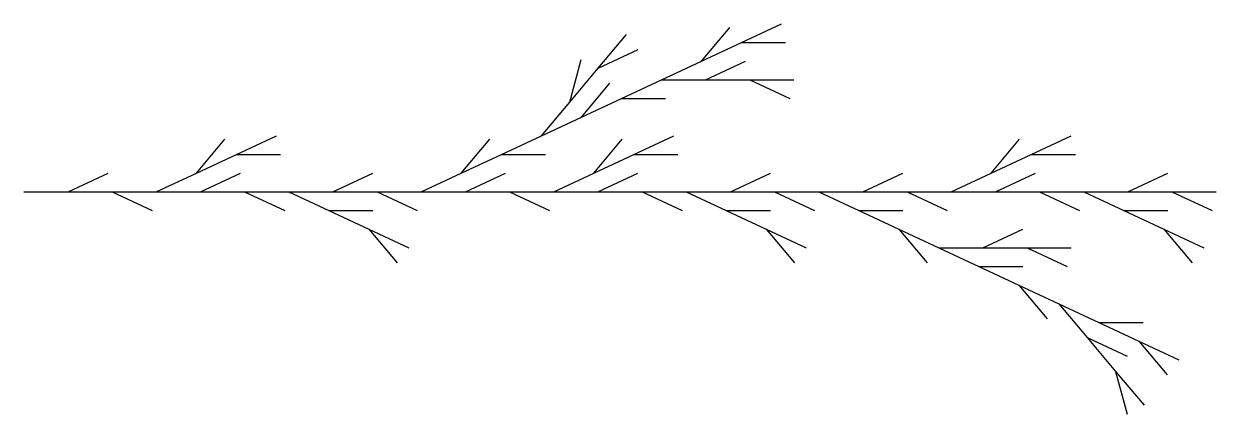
# Model space of a CAD drawing. Extents: x 0 to 3.38, y -0.63 to 0.48.
import ezdxf

# ---------------------------------------------------------------- set-up
doc = ezdxf.new("R2010")
doc.units = 0

msp = doc.modelspace()

# ---------------------------------------------------------------- linework, layer by layer
for p, q in [((2.0313, 0.4226, 25), (2.1446, 0.4754, 25)), ((1.6256, 0.35, 50), (1.7059, 0.4457, 50)), ((1.918, 0.3698, 50), (1.9984, 0.4655, 50)), ((1.918, 0.3698, 25), (2.0313, 0.4226)), ((2.0313, 0.4226), (2.1563, 0.4226)), ((1.5452, 0.2542, 75), (1.5776, 0.375, 75)), ((1.6256, 0.35, 25), (1.7389, 0.4028, 25)), ((1.5452, 0.2542, 50), (1.6256, 0.35, 25)), ((1.8047, 0.317, 25), (1.918, 0.3698, 50)), ((1.9297, 0.317, 25), (2.043, 0.3698, 25)), ((1.5782, 0.2113, 50), (1.6585, 0.3071, 50)), ((1.6914, 0.2641, 25), (1.8047, 0.317)), ((1.8047, 0.317), (1.9297, 0.317, 25)), ((1.9297, 0.317), (2.0547, 0.317, 335)), ((2.0547, 0.317, 335), (2.168, 0.2641, 335)), ((2.0547, 0.317), (2.1797, 0.317)), ((1.4649, 0.1585, 50), (1.5452, 0.2542, 75)), ((1.5782, 0.2113, 25), (1.6914, 0.2641)), ((1.6914, 0.2641), (1.8164, 0.2641)), ((1.4649, 0.1585, 25), (1.5782, 0.2113, 50)), ((0.4883, 0.0528, 50), (0.5686, 0.1486, 50)), ((0.6016, 0.1057, 25), (0.7149, 0.1585, 25)), ((1.2383, 0.0528, 50), (1.3186, 0.1486, 50)), ((1.3516, 0.1057, 25), (1.4649, 0.1585, 50)), ((1.6133, 0.0528, 50), (1.6936, 0.1486, 50)), ((1.7266, 0.1057, 25), (1.8399, 0.1585, 25)), ((2.7383, 0.0528, 50), (2.8186, 0.1486, 50)), ((2.8516, 0.1057, 25), (2.9649, 0.1585, 25)), ((0.4883, 0.0528, 25), (0.6016, 0.1057)), ((0.6016, 0.1057), (0.7266, 0.1057)), ((1.2383, 0.0528, 25), (1.3516, 0.1057)), ((1.3516, 0.1057), (1.4766, 0.1057)), ((1.6133, 0.0528, 25), (1.7266, 0.1057)), ((1.7266, 0.1057), (1.8516, 0.1057)), ((2.7383, 0.0528, 25), (2.8516, 0.1057)), ((2.8516, 0.1057), (2.9766, 0.1057)), ((0.125, 0, 25), (0.2383, 0.0528, 25)), ((0.375, 0, 25), (0.4883, 0.0528, 50)), ((0.5, 0, 25), (0.6133, 0.0528, 25)), ((0.875, 0, 25), (0.9883, 0.0528, 25)), ((1.125, 0, 25), (1.2383, 0.0528, 50)), ((1.25, 0, 25), (1.3633, 0.0528, 25)), ((1.5, 0, 25), (1.6133, 0.0528, 50)), ((1.625, 0, 25), (1.7383, 0.0528, 25)), ((2, 0, 25), (2.1133, 0.0528, 25)), ((2.375, 0, 25), (2.4883, 0.0528, 25)), ((2.625, 0, 25), (2.7383, 0.0528, 50)), ((2.75, 0, 25), (2.8633, 0.0528, 25)), ((3.125, 0, 25), (3.2383, 0.0528, 25)), ((0, 0), (0.125, 0, 25)), ((0.125, 0), (0.25, 0, 335)), ((0.25, 0, 335), (0.3633, -0.0528, 335)), ((0.25, 0), (0.375, 0, 25)), ((0.375, 0), (0.5, 0, 25)), ((0.5, 0), (0.625, 0, 335)), ((0.625, 0, 335), (0.7383, -0.0528, 335)), ((0.625, 0), (0.75, 0, 335)), ((0.75, 0, 335), (0.8633, -0.0528)), ((0.75, 0), (0.875, 0, 25)), ((0.875, 0), (1, 0, 335)), ((1, 0, 335), (1.1133, -0.0528, 335)), ((1, 0), (1.125, 0, 25)), ((1.125, 0), (1.25, 0, 25)), ((1.25, 0), (1.375, 0, 335)), ((1.375, 0, 335), (1.4883, -0.0528, 335)), ((1.375, 0), (1.5, 0, 25)), ((1.5, 0), (1.625, 0, 25)), ((1.625, 0), (1.75, 0, 335)), ((1.75, 0, 335), (1.8633, -0.0528, 335)), ((1.75, 0), (1.875, 0, 335)), ((1.875, 0, 335), (1.9883, -0.0528)), ((1.875, 0), (2, 0, 25)), ((2, 0), (2.125, 0, 335)), ((2.125, 0, 335), (2.2383, -0.0528, 335)), ((2.125, 0), (2.25, 0, 335)), ((2.25, 0, 335), (2.3633, -0.0528)), ((2.25, 0), (2.375, 0, 25)), ((2.375, 0), (2.5, 0, 335)), ((2.5, 0, 335), (2.6133, -0.0528, 335)), ((2.5, 0), (2.625, 0, 25)), ((2.625, 0), (2.75, 0, 25)), ((2.75, 0), (2.875, 0, 335)), ((2.875, 0, 335), (2.9883, -0.0528, 335)), ((2.875, 0), (3, 0, 335)), ((3, 0, 335), (3.1133, -0.0528)), ((3, 0), (3.125, 0, 25)), ((3.125, 0), (3.25, 0, 335)), ((3.25, 0, 335), (3.3633, -0.0528, 335)), ((3.25, 0), (3.375, 0)), ((0.8633, -0.0528), (0.9883, -0.0528)), ((0.8633, -0.0528, 335), (0.9766, -0.1057, 310)), ((1.9883, -0.0528), (2.1133, -0.0528)), ((1.9883, -0.0528, 335), (2.1016, -0.1057, 310)), ((2.3633, -0.0528), (2.4883, -0.0528)), ((2.3633, -0.0528, 335), (2.4766, -0.1057, 310)), ((3.1133, -0.0528), (3.2383, -0.0528)), ((3.1133, -0.0528, 335), (3.2266, -0.1057, 310)), ((0.9766, -0.1057, 310), (1.0569, -0.2014, 310)), ((0.9766, -0.1057, 335), (1.0899, -0.1585, 335)), ((2.1016, -0.1057, 310), (2.1819, -0.2014, 310)), ((2.1016, -0.1057, 335), (2.2149, -0.1585, 335)), ((2.4766, -0.1057, 310), (2.5569, -0.2014, 310)), ((2.4766, -0.1057, 335), (2.5899, -0.1585)), ((2.7149, -0.1585, 25), (2.8282, -0.1057, 25)), ((3.2266, -0.1057, 310), (3.3069, -0.2014, 310)), ((3.2266, -0.1057, 335), (3.3399, -0.1585, 335)), ((2.5899, -0.1585), (2.7149, -0.1585, 25)), ((2.5899, -0.1585, 335), (2.7032, -0.2113)), ((2.7149, -0.1585), (2.8399, -0.1585, 335)), ((2.8399, -0.1585, 335), (2.9532, -0.2113, 335)), ((2.8399, -0.1585), (2.9649, -0.1585)), ((2.7032, -0.2113), (2.8282, -0.2113)), ((2.7032, -0.2113, 335), (2.8164, -0.2641, 310)), ((2.8164, -0.2641, 310), (2.8968, -0.3599, 310)), ((2.8164, -0.2641, 335), (2.9297, -0.317, 310)), ((2.9297, -0.317, 310), (3.0101, -0.4127, 335)), ((2.9297, -0.317, 335), (3.043, -0.3698)), ((3.043, -0.3698), (3.168, -0.3698)), ((3.043, -0.3698, 335), (3.1563, -0.4226, 310)), ((3.0101, -0.4127, 335), (3.1234, -0.4655, 335)), ((3.0101, -0.4127, 310), (3.0904, -0.5085, 285)), ((3.1563, -0.4226, 310), (3.2367, -0.5184, 310)), ((3.1563, -0.4226, 335), (3.2696, -0.4754, 335)), ((3.0904, -0.5085, 285), (3.1228, -0.6292, 285)), ((3.0904, -0.5085, 310), (3.1708, -0.6042, 310))]:
    msp.add_line(p, q)

doc.saveas('drawing.dxf')
